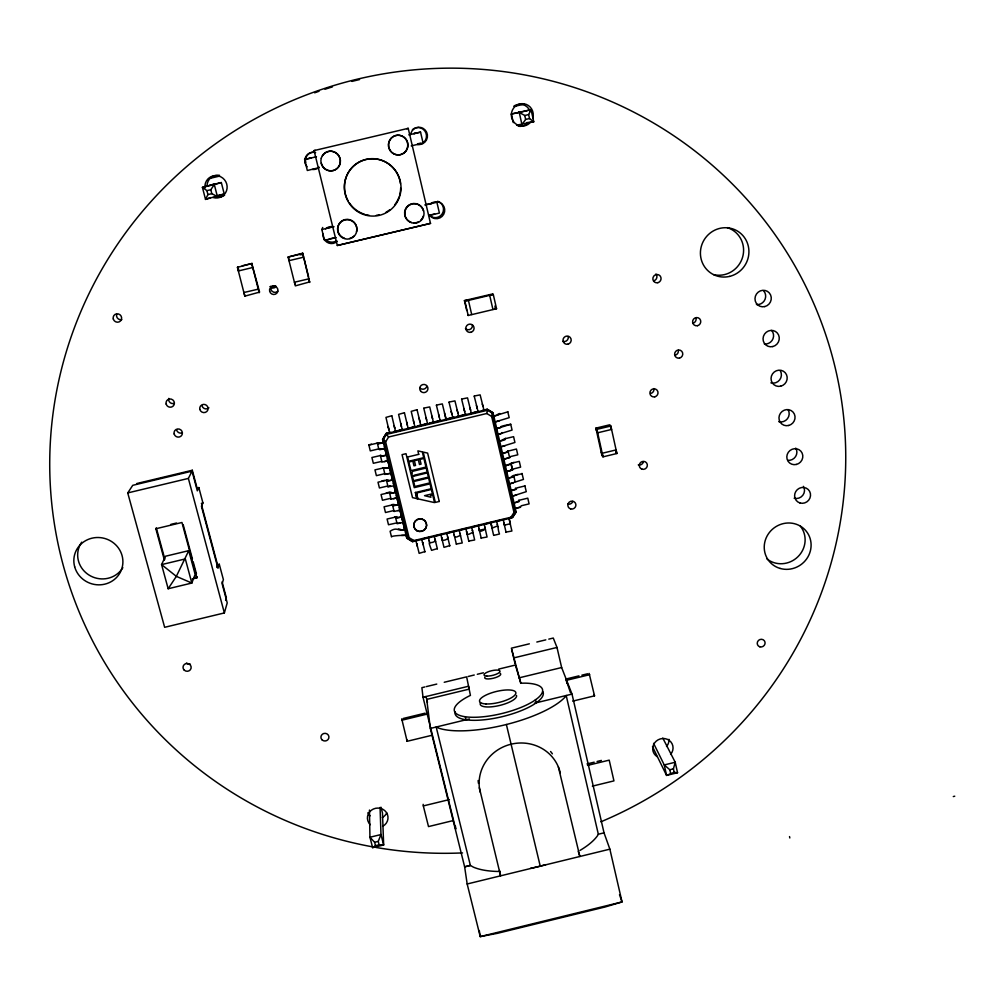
<?xml version="1.0" encoding="UTF-8"?>
<svg xmlns="http://www.w3.org/2000/svg" width="1005" height="1005" viewBox="0 0 1005 1005"><rect width="100%" height="100%" fill="white"/><g stroke="black" fill="none" stroke-linecap="round" stroke-linejoin="round"><path stroke-width="1.5" d="M519.51 507.085L518.329 507.663M337.316 245.496L430.492 223.386L337.316 245.496L314.075 150.587L408.218 128.339L430.492 223.386M513.291 482.928L509.56 483.87L523.454 479.41L521.984 473.393M512.362 516.909L510.967 517.223L513.995 512.45L491.671 416.472L492.375 413.206L487.513 410.241L386.41 434.436L383.408 439.286L407.615 538.052L412.452 540.929L512.362 516.909L515.377 512.148L492.375 413.206M515.088 481.558L513.769 475.767L522.123 473.669M412.452 540.929L413.947 540.552L409.085 537.662L385.618 441.848L388.634 436.987L486.797 413.495L487.513 410.241M510.904 463.519L512.249 469.272L520.615 467.124L519.284 461.37L511.181 463.33L512.512 470.051L506.696 471.546L509.774 470.805M511.206 464.134L505.352 465.78L513.919 462.363M509.686 457.564L509.661 456.773L517.776 454.813L516.444 449.034L508.065 451.132L509.648 457.702L503.832 459.197L508.115 457.928M508.342 451.785L502.487 453.406L506.47 452.388L507.927 450.805M653.589 743.361L664.242 764.931L675.222 762.267L677.546 772.732L674.167 772.292L673.413 768.85L675.222 762.267L662.81 738.097M136.68 483.556L192.307 470.252L197.106 488.216L198.827 487.551L197.307 490.829L192.055 471.144L132.735 485.327L127.736 492.927L164.644 627.308L224.366 612.937L227.218 602.887L222.118 583.754L223.386 579.634L219.278 564.27L217.721 564.647L216.791 567.423M225.61 600.437L226.364 597.849L222.092 581.845M499.46 420.768L495.176 421.949L509.196 417.653L507.726 411.61M219.278 564.27L217.972 568.252L201.465 506.394L202.935 502.965L198.827 487.551M303.573 256.815L302.706 253.172L288.096 257.054L295.319 285.872L309.854 281.865M309.44 281.501L308.937 278.36M308.749 278.875L294.452 282.217L295.332 284.428M192.307 578.968L196.88 577.875L197.244 576.883L194.204 577.611M381.008 807.241L382.465 812.945L383.659 844.966L379.124 844.803L378.244 841.386L380.983 834.552L380.066 807.48M336.16 237.569L324.502 240.333L321.851 229.529L322.718 227.457M188.739 550.665L176.34 576.355L168.162 588.742L161.579 564.609L165.473 556.242L188.739 550.665L195.133 574.332L191.842 583.051L168.162 588.742M303.372 257.255L289 260.672L288.598 257.519M302.719 254.491L300.043 254.805M516.608 125.185L533.743 121.768L529.522 118.552L528.643 114.583L531.08 109.683L511.369 114.005L513.291 122.623M214.442 183.99L202.42 187.37L206.904 190.649L207.922 194.593L205.523 199.392L224.241 194.003L221.326 182.558L210.02 185.234M309.641 282.468L302.706 253.172M224.366 612.937L188.375 478.418L192.055 471.144M191.352 472.149L192.307 470.252M164.405 560.174L155.85 528.756L156.303 527.876L164.858 559.22M499.799 871.486A70.739 26.859 -13.6 0 1 473.368 867.127L470.378 865.431L436.183 727.017L439.11 728.286A71.858 21.934 -13.6 0 0 506.319 724.517A71.858 21.934 -13.6 0 0 565.375 696.716L566.204 695.51L598.327 834.225L597.56 835.645A70.739 26.859 -13.6 0 1 580.061 850.381M482.702 410.304L487.224 409.223L493.04 412.779L516.155 511.96L512.537 517.663L412.64 541.682L406.824 538.24L382.616 439.474L386.184 433.406L390.719 432.326M382.616 439.474L386.184 433.406L387.767 433.444M509.384 518.077L512.412 517.349L516.155 511.96M237.959 266.815L237.431 267.355L244.818 296.161L259.591 292.103L252.104 264.78M206.904 190.649L210.799 189.719L214.316 184.556L221.326 182.558M258.247 289.164L243.951 292.493L244.642 295.181M529.522 118.552L525.64 119.457L521.947 124.557L519.258 112.472L511.369 114.005M244.818 296.161L245.308 295.495M252.795 267.493L238.361 270.961L238.135 267.77L238.826 270.471M237.431 267.355L252.28 263.411L242.255 265.797M516.557 495.025L512.412 496.143L526.281 491.659L524.811 485.654M512.249 469.222L512.55 469.913M369.451 810.055L369.941 837.24L372.629 847.655L375.506 845.682L379.124 844.803M674.167 772.292L666.566 775.408L652.496 746.64M515.54 488.003L515.226 489.284L511.206 490.704L516.269 489.322L516.872 487.902L524.949 485.943M505.126 445.705L501.985 446.572M502.06 433.369L502.085 432.565M518.794 500.05L518.077 501.545L514.058 502.977L519.108 501.583L519.698 500.126L527.776 498.166L529.095 503.882L521.168 505.791L520.439 507.311L515.264 508.392L517.311 507.902M210.472 197.583L205.523 199.392L202.42 187.37L214.316 184.556L217.394 196.578L211.816 193.676L207.922 194.593M510.151 470.717L510.678 469.624M406.799 128.778L408.218 128.339M309.364 158.388L311.01 157.898L304.615 159.519L307.316 170.486L319.15 167.647M514.145 475.277L512.211 476.056L512.198 477.074L508.229 478.104L513.417 477.011L513.756 475.817M502.714 425.919L500.766 426.673L500.716 427.552L496.709 428.582L510.728 424.273L512.073 430.077L498.065 434.399L501.156 433.658M505.578 438.306L499.724 441.27L504.812 439.901L505.452 438.632L513.593 436.673L514.924 442.464L500.955 446.81M499.837 413.495L497.877 414.236L497.827 415.09L493.819 416.108L507.864 411.836M407.615 538.052L409.085 537.662M953.293 796.563L954.75 796.211M578.955 675.875L565.865 679.053L570.501 692.734M581.857 675.172L587.674 673.765M548.793 639.13L553.278 638.049L556.996 647.446L561.644 667.546L572.008 694.103L604.03 832.844L609.872 849.162L622.032 901.937L605.236 906.95L497.337 933.344L480.227 936.622L467.174 883.985L464.637 866.838L430.341 728.437L469.448 718.952M534.459 703.199L572.008 694.103M401.736 718.839L407.125 741.301L431.962 735.283M572.699 701.126L594.52 695.837L589.131 673.413M587.008 763.938L594.206 762.192M597.083 761.489L601.405 760.433M587.536 765.408L609.206 760.144L613.942 780.885L592.334 786.149M453.104 820.595L428.507 826.587L423.331 805.909L449.423 799.565M677.546 772.732L666.566 775.408L664.242 764.931L669.807 769.73L673.413 768.85M372.629 847.655L383.659 844.966L380.983 834.552L369.941 837.24L374.626 842.265L378.244 841.386M598.327 834.225L604.03 832.844M467.174 883.985L609.872 849.162M417.163 545.275L419.148 553.34L424.901 551.594M435.429 540.878C429.537 545.351 427.112 538.077 431.572 550.351L437.326 548.604M442.1 539.497L443.996 547.361L449.738 545.615M456.345 544.032L462.237 542.964L459.285 530.477M468.757 541.042L474.661 539.986L472.388 530.15M481.156 538.064L487.073 536.997L484.85 527.148M493.681 535.401L499.485 534.007C496.37 526.004 501.018 524.309 492.086 528.153L491.797 527.349L493.568 535.075M505.967 532.097L511.897 531.029L510.063 523.153M529.346 643.828L511.394 648.175L520.753 683.35M536.821 642.032L545.803 639.858M514.321 657.773L556.996 647.446M424.826 686.968L421.886 687.684L423.017 697.244L455.629 828.836M426.321 686.603L436.773 684.078M444.235 682.269L466.634 676.855L470.428 695.397L469.096 696.038A45.338 13.756 -13.6 0 0 468.33 717.093A45.338 13.756 -13.6 0 0 533.517 701.163L537.323 698.45A45.338 13.756 -13.6 0 0 525.439 683.149L520.904 683.186L515.377 665.059L498.618 669.116M468.154 676.491L474.247 675.008M477.3 674.28L483.392 672.797M519.057 677.847L561.644 667.546M403.193 718.487L425.102 713.173M589.684 674.682L566.355 680.335L567.046 683.35M401.837 720.221L428.193 713.839M388.206 427.062L385.958 417.389L391.837 415.743M401.284 425.806L398.583 414.374L404.45 412.728M413.922 422.778L411.208 411.359L417.05 409.713M423.758 408.118L429.713 406.925L432.477 418.344M436.358 405.103L442.326 403.909L445.19 415.63M448.959 402.088L454.938 400.895L457.815 412.615M461.559 399.073L467.539 397.88L470.441 409.588M474.146 396.058L480.139 394.877L483.066 406.573M127.736 492.927L188.375 478.418M393.734 431.597L402.779 429.437M407.301 428.356L414.889 426.786L413.947 422.917M417.854 425.831L426.899 423.658M429.914 422.942L440.479 420.417M445.001 419.336L454.046 417.163M457.061 416.447L466.106 414.274M470.642 413.193L478.179 411.397M386.209 433.658L487.337 409.45L493.04 412.779M395.304 431.635L402.842 429.839M407.364 428.758L414.902 426.949M420.932 425.504L426.962 424.06M432.992 422.615L440.529 420.819M445.052 419.738L452.589 417.929M463.142 415.404L466.157 414.688M470.679 413.595L478.217 411.799M482.739 410.718L487.337 409.45M371.473 444.21L368.835 444.838L370.28 450.906L378.458 448.959L379.676 449.712L384.852 448.619L380.581 449.26L380.355 448.594M368.848 445.102L377.327 443.142L378.784 448.984M504.02 425.605L510.728 424.273M381.825 461.383L373.332 463.292L371.9 457.501L380.38 455.554L381.975 462.099L387.88 460.78L384.4 461.609M201.352 503.342L202.935 502.965M384.928 474.398L384.538 473.719L376.385 475.654L374.953 469.875L383.42 467.941L384.928 474.398L390.92 473.179L388.86 473.669M170.775 524.409L176.566 523.015M155.85 528.756L181.955 522.5L196.88 577.875M596.392 430.416L595.89 428.13L609.759 424.801L610.839 426.007L616.882 453.519L603 456.848L601.957 455.529L596.643 431.56M595.89 428.13L596.907 429.336L610.839 426.007M381.925 480.98L384.563 480.352M387.955 486.747L387.566 486.043L379.425 487.978L378.006 482.212L386.448 480.277L388.056 486.847L393.985 485.83M386.272 492.965L388.897 492.337M390.983 499.058L390.593 498.329L382.453 500.264L381.046 494.523L389.475 492.588L391.083 499.171L396.975 497.864L393.508 498.681M415.442 492.513L431.195 488.744L430.014 483.845L414.248 487.639L406.02 453.695L402.05 454.649L412.515 497.626L416.924 498.631L415.442 492.513L416.924 498.631M416.409 493.066L431.359 489.473L432.414 493.782L424.537 495.666L430.931 497.261L430.492 495.44L432.678 494.912L434.537 502.601L417.804 498.819L416.409 493.066L417.804 498.819M515.452 474.963L518.065 474.335M394.01 511.344L393.608 510.59L385.48 512.525L384.073 506.796L392.49 504.862L394.111 511.457L399.99 510.163L397.93 510.653M396.937 522.864L388.495 524.748L387.088 519.032L395.442 517.098L397.126 523.718L402.992 522.424M401.585 535.426C415.542 535.137 391.133 535.112 391.51 536.934L390.103 531.243C397.955 526.092 397.942 532.323 404.626 529.258C401.711 530.916 400.681 529.07 398.432 528.919M414.11 540.991L417.125 540.263M423.18 538.806L429.223 537.348M435.278 535.891L441.321 534.446M447.376 532.989L453.431 531.532L454.273 535.376M459.473 530.075L467.036 528.266M473.091 526.808L479.134 525.351M485.189 523.894L491.231 522.437M495.767 521.356L503.329 519.535M481.269 538.391L479.36 530.326L483.719 529.271M441.61 537.549C441.082 543.793 450.805 537.487 447.677 537.11M454.511 536.394C454.649 539.17 461.722 533.944 460.529 535.74M466.923 533.316C467.564 536.708 473.971 530.565 472.991 532.738M479.021 528.555L479.611 531.092C481.96 532.21 485.943 527.612 485.453 529.748M506.093 532.424L504.221 524.346L504.51 525.1L510.377 523.756L509.083 518.153L509.698 521.733M326.512 228.236L333.572 226.565M425.077 204.869L432.125 203.198M321.851 229.529L333.522 226.766M425.241 205.02L436.886 202.256L439.411 213.073L429.236 215.485M329.163 239.002L334.803 237.67M429.009 215.321L434.637 213.99M288.096 257.054L302.467 253.649M466.735 310.482L464.423 300.57L491.872 294.126L492.324 294.641L489.674 295.269L492.94 309.477M464.423 300.57L464.888 301.261L493.279 294.49L496.545 308.723L468.192 315.47L467.714 314.728M210.183 178.312L219.278 176.164M514.761 106.342L523.793 104.206M304.615 159.519L316.475 156.717M408.809 134.896L420.542 132.12L423.105 143.099L411.246 145.876M526.582 122.66L533.743 121.768L531.08 109.683L519.258 112.472L524.761 115.5L528.643 114.583M417.741 143.828L420.693 143.125M217.193 195.673L224.241 194.003M513.995 512.45L515.377 512.148M382.842 467.702C388.181 467.978 394.827 468.807 383.445 467.966M387.83 473.92L386.498 473.996M390.857 486.282L389.463 485.679M391.912 504.598L394.01 504.422L394.349 505.301L398.608 504.724L393.458 505.791L392.528 504.899M394.915 516.834L397.013 516.658L397.364 517.575L401.623 517.01L396.473 518.077L395.53 517.148M399.915 523.165L398.583 523.203M518.655 112.12L521.293 111.605M420.542 132.12L413.784 133.602L415.781 133.238M377.277 442.828L383.433 442.79L378.244 443.883L377.352 443.18M380.317 455.227L382.214 455.881L386.485 455.24L381.297 456.333L380.405 455.592M386.385 479.925L387.968 479.837L388.294 480.654L392.566 480.051L387.39 481.131L386.485 480.315M389.412 492.224L390.995 492.149L391.322 493.003L395.593 492.4L390.43 493.48L389.513 492.626M314.075 150.587L315.294 150.398M465.277 716.753L466.056 719.781M405.668 533.354L406.786 537.901L412.64 541.682M486.797 413.495L491.671 416.472M492.689 293.849L493.279 294.49M610.073 425.793L611.593 429.449L597.673 432.791L596.191 429.122L596.756 431.698M386.41 434.436L388.634 436.987M383.408 439.286L385.618 441.848M495.942 308.007L496.545 308.723M615.726 451.496L616.58 452.514L616.015 449.939L602.121 453.28L602.686 455.843L601.204 452.112M615.789 452.2L616.882 453.519M495.126 308.296L495.591 308.849L494.937 306.01M465.365 300.445L468.443 300.407L471.684 314.54M510.339 523.706L510.038 522.964M504.51 525.1L503.957 522.55M492.061 528.09L490.779 522.55L491.633 525.979M483.87 410.027L483.078 406.384M477.965 411.447L477.249 408.369M479.611 531.092L479.435 530.225M593.955 694.518L594.52 695.837M471.257 413.042L470.528 409.977M465.353 414.462L464.624 411.384M503.379 519.874L503.894 523.128M458.632 416.07L457.903 412.992M496.734 521.469L497.902 526.62M619.507 894.676L622.032 901.937L480.227 936.622L479.285 930.542M452.727 417.477L451.999 414.412M422.992 543.881L424.964 551.933M469.875 407.816L470.365 409.274M484.259 524.472L484.988 527.575M558.378 766.966L579.86 856.486L578.239 851.323M478.418 525.879L479.247 529.572L479.109 528.906M459.951 533.379L460.014 533.68M440.102 420.505L439.248 416.874M435.592 541.733L434.964 539.145M416.899 544.044L417.289 546.142L417.201 545.376M465.931 528.869L467.162 534.145M464.046 408.909L461.647 399.299M463.908 408.935L464.461 410.693M422.716 542.65L423.118 544.735L422.992 543.893M482.262 404.098L482.99 406.259M433.381 422.113L432.514 418.482M441.71 537.826L441.861 538.567L440.956 534.886M476.383 405.505L477.161 407.98M183.161 524.623L192.42 558.968M193.224 561.946L196.44 573.893M451.421 411.937L449.047 402.314M451.32 411.937L451.835 413.708M429.122 540.552L429.763 543.14M201.616 505.151L217.595 565.011M463.795 408.52L464.536 411.007M435.152 539.66L434.298 536.482M435.441 540.916L437.389 548.944M457.099 410.115L457.966 413.118M374.626 842.265L375.506 845.682M210.799 189.719L211.816 193.676M451.207 411.522L451.911 414.022M251.828 263.938L259.164 292.744M447.891 537.989L448.067 538.743M442.074 539.384L442.238 540.137M444.512 413.13L445.102 415.316M427.464 423.52L426.597 419.889M429.273 541.167L428.457 537.889M303.962 258.197L308.598 276.852M438.62 414.537L439.273 417.05M416.635 543.554L416.874 544.635L415.957 540.891M427.477 702.432L426.02 696.578L423.017 697.256L468.556 686.239L469.247 689.116L426.723 699.405L430.341 728.437M426.635 420.077L423.821 408.344M422.477 542.147L422.741 543.165L421.798 539.484M382.591 439.223L383.709 443.77M384.45 446.81L386.686 455.918M387.428 458.958L392.641 480.214M393.382 483.242L395.618 492.35M396.359 495.39L398.596 504.497M399.349 507.538L404.927 530.313M439.198 416.736L436.434 405.329M431.911 416.145L432.552 418.658M391.862 415.982L394.55 427.414M394.726 428.105L395.468 431.183M479.347 787.744L500.591 875.832L499.548 870.518M388.809 429.524L389.563 432.602M426.045 417.603L426.497 419.462M447.916 538.09L449.813 545.954M404.487 412.967L407.389 425.228M407.364 425.09L408.105 428.155M401.46 426.497L402.201 429.575M388.646 428.972L388.809 429.663M456.421 544.371L454.084 534.547M417.1 409.94L419.06 418.067M419.864 421.51L420.743 425.14M447.69 537.223L446.798 533.479M419.914 421.685L419.324 419.16M401.297 425.944L401.472 426.635M394.563 427.565L394.726 428.256M477.325 408.495L474.247 396.284M470.441 409.412L470.604 410.103M464.524 410.819L464.699 411.51M451.886 413.846L452.049 414.537M445.165 415.454L446.082 419.324L445.278 416.02M468.845 541.381L466.936 533.341M506.382 724.505L540.238 866.147M419.839 421.359L419.123 418.331M413.997 423.092L413.432 420.567M407.276 424.7L406.724 422.175M511.721 649.582L515.05 663.652M471.672 527.148L472.501 530.577M466.559 531.545L466.823 532.625L466.634 531.896M401.359 426.12L400.832 423.582M394.638 427.728L394.123 425.643M535.477 699.756L536.193 702.784M388.721 429.148L388.232 426.597M464.888 301.261L468.192 315.47M497.324 524.145L497.274 524.723M472.463 530.502L472.438 530.69M388.646 428.821L388.319 427.012M484.938 527.499L484.862 527.7M491.571 525.904L491.47 526.118M596.907 429.336L603 456.848M524.761 115.5L525.64 119.457M669.807 769.73L670.561 773.172M789.528 836.575L789.817 837.969M455.378 825.997L455.793 828.886M423.168 804.339L423.331 805.909M407.012 739.881L407.125 741.301M372.943 846.913A398.483 392.113 -15.7 0 1 101.932 269.214A398.483 392.113 -15.7 0 1 745.961 198.287A398.483 392.113 -15.7 0 1 600.852 821.814M462.526 852.906A398.483 392.113 -15.7 0 1 376.008 847.454M655.901 273.988A4.133 4.033 -59.3 0 1 653.727 280.81M472.388 324.803A4.108 4.083 -51.6 0 1 465.428 328.56M314.653 92.812A393.106 387 -15.6 0 1 319.062 91.254M324.979 89.257A393.106 387 -15.6 0 1 332.416 86.882M351.964 81.405A393.106 387 -15.6 0 1 359.539 79.571M800.344 526.118A23.542 22.487 -38.4 0 1 797.807 556.845A23.542 22.487 -38.4 0 1 766.74 558.73M568.214 336.562A4.095 4.033 -50.9 0 1 563.026 341.411M122.849 567.662A24.283 23.291 16.8 0 1 89.144 575.136A24.283 23.291 16.8 0 1 81.694 542.172M653.891 388.571A4.07 3.97 -45.8 0 1 650.8 393.42M319.175 167.194A8.656 8.492 64 0 1 312.354 169.443M307.141 166.78A8.656 8.492 64 0 1 315.62 152.634M788.033 409.575A8.103 7.789 -46.7 0 1 778.712 421.623M780.257 370.707A8.153 7.839 -49.5 0 1 770.898 382.83M803.397 486.345A8.027 7.676 -41.8 0 1 794.138 498.216M678.287 350.305A4.095 3.982 -50.6 0 1 675.172 355.18M430.555 204.002A8.505 8.404 85.6 0 1 442.451 204.379A8.505 8.404 85.6 0 1 442.1 216.402A8.505 8.404 85.6 0 1 430.215 216.025M437.627 201.251A8.392 8.291 85.3 0 1 442.3 213.701A8.392 8.291 85.3 0 1 429.21 215.032M727.231 227.607A24.522 23.731 -60.4 0 1 742.607 257.167A24.522 23.731 -60.4 0 1 713.613 274.616M643.288 462.174A4.033 3.92 -38 0 1 638.276 464.863M277.795 291.287A4.183 4.12 41.9 0 1 270.898 287.078M190.385 664.154A4.033 3.857 7.1 0 1 186.503 663.086M426.836 386.347A4.083 4.045 -11.8 0 1 419.964 387.993M208.914 407.816A4.146 4.045 24.5 0 1 202.018 405.832M173.827 403.507A4.158 4.058 26.4 0 1 168.777 398.395M572.812 501.382A4.02 3.92 -29.3 0 1 567.812 504.058M696.025 318.321A4.108 3.995 -54.1 0 1 692.91 323.221M181.717 433.017A4.146 4.033 23 0 1 176.666 430.04M121.806 319.64A4.234 4.108 35.7 0 1 116.655 314.414M224.618 195.158A11.13 10.854 52.5 0 1 215.083 196.766M207.043 185.862A11.13 10.854 52.5 0 1 219.555 175.322M386.762 812.844A10.188 9.661 -7.3 0 1 382.327 817.48M370.104 815.834A10.188 9.661 -7.3 0 1 367.956 812.656M668.928 739.316A10.138 9.623 -24.2 0 1 666.529 746.489M763.687 290.86A8.254 7.952 -55.9 0 1 756.438 304.553M771.601 330.406A8.203 7.902 -52.6 0 1 764.365 343.999M795.746 448.117A8.065 7.726 -44.1 0 1 787.782 460.34M336.474 240.811A8.404 8.304 58.3 0 1 325.821 239.554M412.377 129.783A8.517 8.354 80.8 0 1 414.826 128.163M416.196 127.71A8.517 8.354 80.8 0 1 426.484 135.562A8.517 8.354 80.8 0 1 417.15 144.456M305.734 162.584A8.543 8.367 64.1 0 1 314.779 152.207M517.613 104.495A11.08 10.816 -85.9 0 1 530.163 111.442M527.361 123.389A11.08 10.816 -85.9 0 1 518.178 126.215M513.743 106.291A11.08 10.816 -85.9 0 1 516.281 104.909M529.748 123.1A11.231 10.967 -85.6 0 1 512.198 119.268A11.231 10.967 -85.6 0 1 521.783 103.678A11.231 10.967 -85.6 0 1 532.776 118.175M205.007 187.948A11.294 11.005 52.3 0 1 216.088 175.624A11.294 11.005 52.3 0 1 227.042 188.613A11.294 11.005 52.3 0 1 213.073 197.52M370.267 824.703A10.314 9.774 -7.4 0 1 371.285 810.281A10.314 9.774 -7.4 0 1 386.297 812.316A10.314 9.774 -7.4 0 1 382.654 826.361M657.333 756.765A10.276 9.736 -24.1 0 1 654.582 742.934A10.276 9.736 -24.1 0 1 669.154 740.346A10.276 9.736 -24.1 0 1 670.599 754.416M337.316 241.263A8.53 8.417 58 0 1 323.057 234.065M325.595 228.889A8.53 8.417 58 0 1 333.811 226.942M410.857 133.389A8.643 8.48 81 0 1 420.932 127.497A8.643 8.48 81 0 1 427.339 137.446A8.643 8.48 81 0 1 417.992 144.469M411.422 222.444A9.698 9.585 79.8 0 1 404.638 212.017A9.698 9.585 79.8 0 1 413.595 203.487A9.698 9.585 79.8 0 1 423.482 210.962M423.344 215.975A9.698 9.585 79.8 0 1 420.743 220.233M418.721 221.703A9.698 9.585 79.8 0 1 413.897 222.846M322.417 155.813A9.849 9.661 66.4 0 1 337.705 154.28A9.849 9.661 66.4 0 1 335.419 169.644A9.849 9.661 66.4 0 1 321.324 163.225M379.224 214.806A28.492 28.065 71.4 0 1 376.347 215.334M369.023 215.296A28.492 28.065 71.4 0 1 366.134 214.731M364.715 214.341A28.492 28.065 71.4 0 1 349.501 203.136M347.956 200.598A28.492 28.065 71.4 0 1 363.823 159.996A28.492 28.065 71.4 0 1 400.455 183.651M400.681 188.111A28.492 28.065 71.4 0 1 399.538 195.422M399.086 196.829A28.492 28.065 71.4 0 1 394.902 204.605M389.739 209.794A28.492 28.065 71.4 0 1 386.046 212.193M344.602 238.286A9.711 9.585 61.9 0 1 338.044 226.226A9.711 9.585 61.9 0 1 349.966 219.756A9.711 9.585 61.9 0 1 356.511 231.828M353.936 236.075A9.711 9.585 61.9 0 1 349.577 238.449M542.926 691.716A45.325 13.831 -13.6 0 1 538.039 701.465L534.208 704.191A45.325 13.831 -13.6 0 1 483.556 719.844A45.325 13.831 -13.6 0 1 455.077 711.804M516.532 695.485A18.68 5.666 -13.6 0 1 497.4 705.95A18.68 5.666 -13.6 0 1 480.528 702.696M500.289 673.438A8.254 2.399 -13.5 0 1 493.304 678.249A8.254 2.399 -13.5 0 1 484.825 677.182M480.189 792.191A41.192 39.157 -15.1 0 1 511.017 744.215A41.192 39.157 -15.1 0 1 560.237 772.719M478.481 783.423A40.816 38.831 -15.1 0 1 478.129 780.521M550.577 751.501A40.816 38.831 -15.1 0 1 552.386 753.825M545.79 864.639A70.739 26.859 -13.6 0 1 530.401 868.358M274.918 287.644A22.487 22.11 45.7 0 1 270.659 288.221M411.736 473.217L414.814 486.508L429.788 482.915L428.595 477.94L414.902 481.219L414.713 480.403L428.394 477.124L427.376 472.89L413.683 476.182L414.022 475.277L427.188 472.124L426.195 468.003L413.256 471.144A2.626 2.588 -8.8 0 0 411.937 472.476L411.736 473.217M470.378 865.431L464.637 866.838L470.378 865.431M418.721 454.348L407.641 456.999L408.683 461.282L423.708 457.677L422.314 451.886L417.879 450.868L418.721 454.348M412.829 461.094L408.872 462.049L410.97 470.667L425.969 467.061L423.896 458.443L419.939 459.398L421.082 464.122L419.487 464.498L418.344 459.775L414.387 460.717L415.542 465.453L413.972 465.83L412.829 461.094M185.322 558.918L161.579 564.609L176.34 576.355L191.842 583.051L185.322 558.918M439.26 501.47L435.328 502.412L423.193 452.087L427.627 453.104L439.26 501.47M269.654 291.262A4.246 4.183 41.5 0 0 276.689 293.347A4.246 4.183 41.5 0 0 274.893 286.262A4.246 4.183 41.5 0 0 269.654 291.262M657.823 282.707A4.196 4.083 -59 0 0 660.021 275.797A4.196 4.083 -59 0 0 653.049 277.455A4.196 4.083 -59 0 0 657.823 282.707M642.082 469.209A4.083 3.97 -37.8 0 0 647.27 464.411A4.083 3.97 -37.8 0 0 640.612 462.463A4.083 3.97 -37.8 0 0 642.082 469.209M470.88 332.303A4.158 4.133 -50.3 0 0 472.978 325.419A4.158 4.133 -50.3 0 0 465.981 327.077A4.158 4.133 -50.3 0 0 470.88 332.303M729.504 276.413A24.874 24.057 -60.2 0 0 742.846 235.522A24.874 24.057 -60.2 0 0 701.666 245.233A24.874 24.057 -60.2 0 0 729.504 276.413M780.081 568.428A23.856 22.763 -38.3 0 0 810.671 540.677A23.856 22.763 -38.3 0 0 772.255 529.409A23.856 22.763 -38.3 0 0 780.081 568.428M759.906 646.831A3.995 3.794 -32.4 0 0 765.019 642.195A3.995 3.794 -32.4 0 0 758.561 640.361A3.995 3.794 -32.4 0 0 759.906 646.831M322.04 739.843A4.02 3.832 -3.4 0 0 328.786 738.21A4.02 3.832 -3.4 0 0 323.962 733.449A4.02 3.832 -3.4 0 0 322.04 739.843M567.988 344.187A4.158 4.083 -50.5 0 0 570.124 337.341A4.158 4.083 -50.5 0 0 563.177 338.999A4.158 4.083 -50.5 0 0 567.988 344.187M74.684 566.833A24.623 23.592 16.6 0 0 115.763 578.264A24.623 23.592 16.6 0 0 104.658 538.441A24.623 23.592 16.6 0 0 74.684 566.833M654.808 396.824A4.12 4.02 -45.6 0 0 656.981 390.066A4.12 4.02 -45.6 0 0 650.084 391.711A4.12 4.02 -45.6 0 0 654.808 396.824M184.191 670.096A4.083 3.907 7 0 0 191.025 668.451A4.083 3.907 7 0 0 186.051 663.589A4.083 3.907 7 0 0 184.191 670.096M788.573 425.492A8.216 7.889 -46.5 0 0 793.058 412.088A8.216 7.889 -46.5 0 0 779.39 415.367A8.216 7.889 -46.5 0 0 788.573 425.492M780.697 386.196A8.266 7.952 -49.4 0 0 785.194 372.692A8.266 7.952 -49.4 0 0 771.463 375.983A8.266 7.952 -49.4 0 0 780.697 386.196M799.993 502.977A8.128 7.776 -41.7 0 0 810.394 493.48A8.128 7.776 -41.7 0 0 797.329 489.623A8.128 7.776 -41.7 0 0 799.993 502.977M796.375 464.448A8.178 7.826 -44 0 0 800.847 451.157A8.178 7.826 -44 0 0 787.242 454.411A8.178 7.826 -44 0 0 796.375 464.448M679.531 358.069A4.146 4.033 -50.4 0 0 681.729 351.26A4.146 4.033 -50.4 0 0 674.807 352.918A4.146 4.033 -50.4 0 0 679.531 358.069M174.166 433.997A4.208 4.083 22.7 0 0 181.164 436.007A4.208 4.083 22.7 0 0 179.317 429.097A4.208 4.083 22.7 0 0 174.166 433.997M166.152 404.06A4.221 4.108 26.1 0 0 173.174 406.083A4.221 4.108 26.1 0 0 171.315 399.136A4.221 4.108 26.1 0 0 166.152 404.06M420.831 391.36A4.133 4.108 -12.1 0 0 427.791 389.689A4.133 4.108 -12.1 0 0 422.879 384.538A4.133 4.108 -12.1 0 0 420.831 391.36M199.857 409.45A4.208 4.108 24.2 0 0 206.854 411.472A4.208 4.108 24.2 0 0 205.02 404.538A4.208 4.108 24.2 0 0 199.857 409.45M570.652 508.932A4.07 3.97 -29.2 0 0 575.815 504.158A4.07 3.97 -29.2 0 0 569.144 502.224A4.07 3.97 -29.2 0 0 570.652 508.932M697.508 325.695A4.171 4.045 -53.9 0 0 699.731 318.849A4.171 4.045 -53.9 0 0 692.797 320.495A4.171 4.045 -53.9 0 0 697.508 325.695M113.289 318.987A4.296 4.158 35.5 0 0 120.399 321.072A4.296 4.158 35.5 0 0 118.49 313.975A4.296 4.158 35.5 0 0 113.289 318.987M764.742 306.588A8.367 8.065 -55.7 0 0 769.265 292.882A8.367 8.065 -55.7 0 0 755.408 296.173A8.367 8.065 -55.7 0 0 764.742 306.588M772.757 346.562A8.316 8.002 -52.4 0 0 777.267 332.957A8.316 8.002 -52.4 0 0 763.473 336.248A8.316 8.002 -52.4 0 0 772.757 346.562M389.99 139.846A9.874 9.698 77.6 0 0 398.018 154.933A9.874 9.698 77.6 0 0 406.799 140.424A9.874 9.698 77.6 0 0 389.99 139.846M406.196 208.337A9.736 9.623 79.9 0 0 414.135 223.185A9.736 9.623 79.9 0 0 422.866 208.852A9.736 9.623 79.9 0 0 406.196 208.337M321.261 158.2A9.887 9.698 66.3 0 0 332.944 170.662A9.887 9.698 66.3 0 0 337.617 154.33A9.887 9.698 66.3 0 0 321.261 158.2M337.969 226.577A9.748 9.635 61.9 0 0 349.539 238.851A9.748 9.635 61.9 0 0 354.212 222.721A9.748 9.635 61.9 0 0 337.969 226.577M389.852 139.871A9.836 9.648 77.6 0 0 397.854 154.883A9.836 9.648 77.6 0 0 406.585 140.436A9.836 9.648 77.6 0 0 389.852 139.871M345.506 179.141A28.705 28.291 71.4 0 0 379.388 215.346A28.705 28.291 71.4 0 0 393.181 167.835A28.705 28.291 71.4 0 0 345.506 179.141M416.799 530.653A6.47 6.332 -9.8 0 0 426.648 525.376A6.47 6.332 -9.8 0 0 417.125 519.698A6.47 6.332 -9.8 0 0 416.799 530.653M416.774 530.489A6.457 6.319 -9.8 0 0 426.623 525.213A6.457 6.319 -9.8 0 0 417.1 519.535A6.457 6.319 -9.8 0 0 416.774 530.489M485.955 703.94A18.68 5.641 -13.6 0 0 515.603 694.053A18.68 5.641 -13.6 0 0 491.483 692.872A18.68 5.641 -13.6 0 0 485.955 703.94M486.797 676.076A8.254 2.387 -13.5 0 0 499.937 671.78A8.254 2.387 -13.5 0 0 489.36 671.353A8.254 2.387 -13.5 0 0 486.797 676.076M270.245 286.576A22.223 21.859 46 0 0 275.86 285.998A22.21 21.846 46 0 1 270.27 286.526"/></g></svg>
